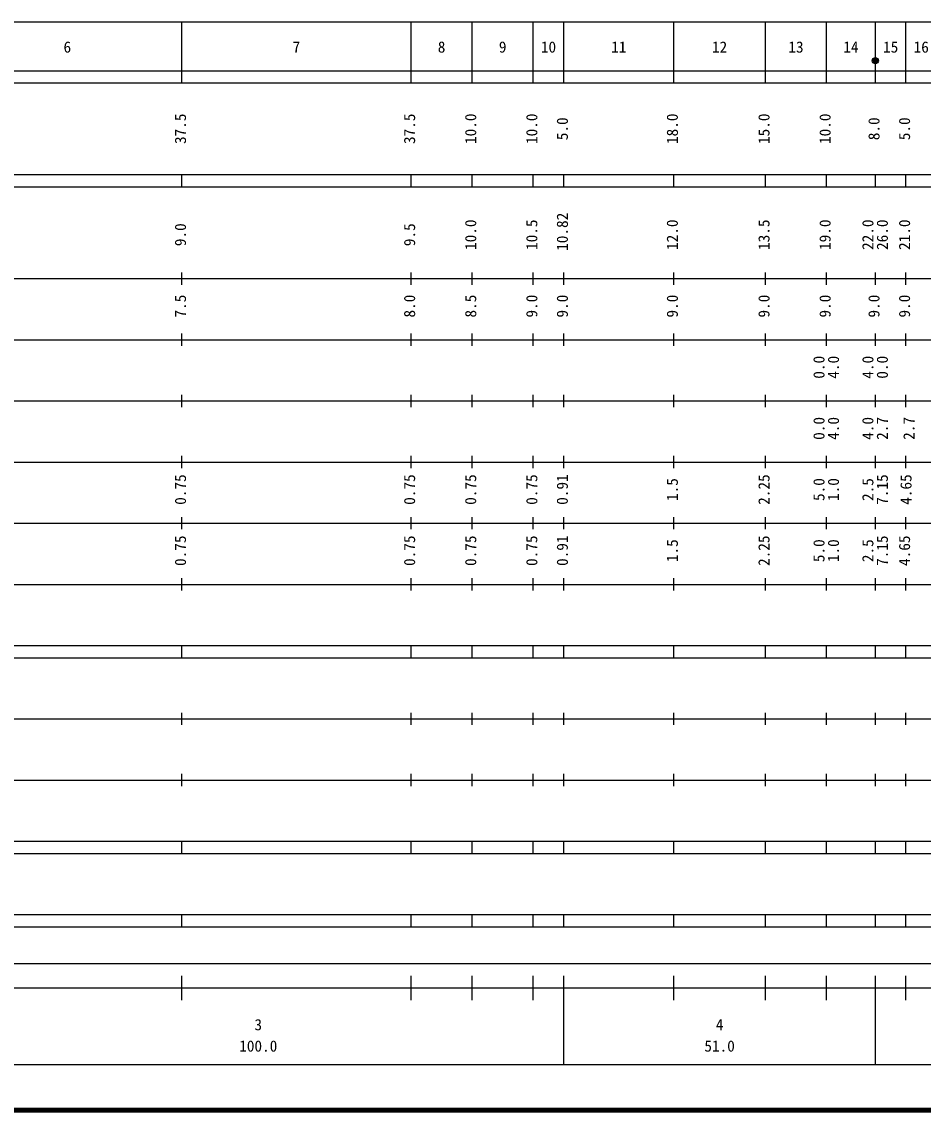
# Model space of a CAD drawing. Units: millimetres on the paper, enlarged 1000 times. Extents: x 40000 to 680000, y 20000 to 380000.
# Drawn here: x 279292 to 426831, y 20000 to 198000 of the extents above; entities that cross this region are included whole.
import ezdxf
from ezdxf.enums import TextEntityAlignment as Align

# ---------------------------------------------------------------- set-up
doc = ezdxf.new("R2010")
doc.units = ezdxf.units.MM
doc.header["$LTSCALE"] = 1000
doc.layers.add('M-TTL', color=2, linetype='Continuous', lineweight=140)
doc.layers.add('M-TTL-BAND', color=7, linetype='Continuous', lineweight=25)
doc.styles.add('ＭＳ ゴシック', font='')
doc.styles.get('ＭＳ ゴシック').set_extended_font_data('MS Gothic')

msp = doc.modelspace()

# ---------------------------------------------------------------- hatches: boundary and pattern name
at = {"layer": 'M-TTL-BAND'}
msp.add_hatch(color=256, dxfattribs=at).paths.add_polyline_path([(419498, 191621, 1), (418498, 191621, 1)])

# ---------------------------------------------------------------- linework, layer by layer
at = {"layer": 'M-TTL'}
msp.add_line((40000, 20000), (680000, 20000), dxfattribs=at)
at = {"layer": 'M-TTL-BAND'}
for p, q in [((68000, 198000), (579000, 198000)), ((305500, 188000), (305500, 198000)), ((343000, 188000), (343000, 198000)), ((353000, 188000), (353000, 198000)), ((363000, 188000), (363000, 198000)), ((368000, 188000), (368000, 198000)), ((386000, 188000), (386000, 198000)), ((401000, 188000), (401000, 198000)), ((411000, 188000), (411000, 198000)), ((419000, 188000), (419000, 198000)), ((424000, 188000), (424000, 198000)), ((40000, 190000), (579000, 190000)), ((40000, 188000), (579000, 188000)), ((40000, 173000), (579000, 173000)), ((305500, 171000), (305500, 173000)), ((343000, 171000), (343000, 173000)), ((353000, 171000), (353000, 173000)), ((363000, 171000), (363000, 173000)), ((368000, 171000), (368000, 173000)), ((386000, 171000), (386000, 173000)), ((401000, 171000), (401000, 173000)), ((411000, 171000), (411000, 173000)), ((419000, 171000), (419000, 173000)), ((424000, 171000), (424000, 173000)), ((40000, 171000), (579000, 171000)), ((305500, 155000), (305500, 157000)), ((343000, 155000), (343000, 157000)), ((353000, 155000), (353000, 157000)), ((363000, 155000), (363000, 157000)), ((368000, 155000), (368000, 157000)), ((386000, 155000), (386000, 157000)), ((401000, 155000), (401000, 157000)), ((411000, 155000), (411000, 157000)), ((419000, 155000), (419000, 157000)), ((424000, 155000), (424000, 157000)), ((40000, 156000), (579000, 156000)), ((46000, 146000), (579000, 146000)), ((305500, 145000), (305500, 147000)), ((343000, 145000), (343000, 147000)), ((353000, 145000), (353000, 147000)), ((363000, 145000), (363000, 147000)), ((368000, 145000), (368000, 147000)), ((386000, 145000), (386000, 147000)), ((401000, 145000), (401000, 147000)), ((411000, 145000), (411000, 147000)), ((419000, 145000), (419000, 147000)), ((424000, 145000), (424000, 147000)), ((52000, 136000), (579000, 136000)), ((305500, 135000), (305500, 137000)), ((343000, 135000), (343000, 137000)), ((353000, 135000), (353000, 137000)), ((363000, 135000), (363000, 137000)), ((368000, 135000), (368000, 137000)), ((386000, 135000), (386000, 137000)), ((401000, 135000), (401000, 137000)), ((411000, 135000), (411000, 137000)), ((419000, 135000), (419000, 137000)), ((424000, 135000), (424000, 137000)), ((305500, 125000), (305500, 127000)), ((343000, 125000), (343000, 127000)), ((353000, 125000), (353000, 127000)), ((363000, 125000), (363000, 127000)), ((368000, 125000), (368000, 127000)), ((386000, 125000), (386000, 127000)), ((401000, 125000), (401000, 127000)), ((411000, 125000), (411000, 127000)), ((419000, 125000), (419000, 127000)), ((424000, 125000), (424000, 127000)), ((46000, 126000), (579000, 126000)), ((52000, 116000), (579000, 116000)), ((305500, 115000), (305500, 117000)), ((343000, 115000), (343000, 117000)), ((353000, 115000), (353000, 117000)), ((363000, 115000), (363000, 117000)), ((368000, 115000), (368000, 117000)), ((386000, 115000), (386000, 117000)), ((401000, 115000), (401000, 117000)), ((411000, 115000), (411000, 117000)), ((419000, 115000), (419000, 117000)), ((424000, 115000), (424000, 117000)), ((305500, 105000), (305500, 107000)), ((343000, 105000), (343000, 107000)), ((353000, 105000), (353000, 107000)), ((363000, 105000), (363000, 107000)), ((368000, 105000), (368000, 107000)), ((386000, 105000), (386000, 107000)), ((401000, 105000), (401000, 107000)), ((411000, 105000), (411000, 107000)), ((419000, 105000), (419000, 107000)), ((424000, 105000), (424000, 107000)), ((46000, 106000), (579000, 106000)), ((40000, 96000), (579000, 96000)), ((305500, 94000), (305500, 96000)), ((343000, 94000), (343000, 96000)), ((353000, 94000), (353000, 96000)), ((363000, 94000), (363000, 96000)), ((368000, 94000), (368000, 96000)), ((386000, 94000), (386000, 96000)), ((401000, 94000), (401000, 96000)), ((411000, 94000), (411000, 96000)), ((419000, 94000), (419000, 96000)), ((424000, 94000), (424000, 96000)), ((40000, 94000), (579000, 94000)), ((49000, 84000), (579000, 84000)), ((305500, 83000), (305500, 85000)), ((343000, 83000), (343000, 85000)), ((353000, 83000), (353000, 85000)), ((363000, 83000), (363000, 85000)), ((368000, 83000), (368000, 85000)), ((386000, 83000), (386000, 85000)), ((401000, 83000), (401000, 85000)), ((411000, 83000), (411000, 85000)), ((419000, 83000), (419000, 85000)), ((424000, 83000), (424000, 85000)), ((305500, 73000), (305500, 75000)), ((343000, 73000), (343000, 75000)), ((353000, 73000), (353000, 75000)), ((363000, 73000), (363000, 75000)), ((368000, 73000), (368000, 75000)), ((386000, 73000), (386000, 75000)), ((401000, 73000), (401000, 75000)), ((411000, 73000), (411000, 75000)), ((419000, 73000), (419000, 75000)), ((424000, 73000), (424000, 75000)), ((40000, 74000), (579000, 74000)), ((40000, 64000), (579000, 64000)), ((305500, 62000), (305500, 64000)), ((343000, 62000), (343000, 64000)), ((353000, 62000), (353000, 64000)), ((363000, 62000), (363000, 64000)), ((368000, 62000), (368000, 64000)), ((386000, 62000), (386000, 64000)), ((401000, 62000), (401000, 64000)), ((411000, 62000), (411000, 64000)), ((419000, 62000), (419000, 64000)), ((424000, 62000), (424000, 64000)), ((40000, 62000), (579000, 62000)), ((40000, 52000), (579000, 52000)), ((305500, 50000), (305500, 52000)), ((343000, 50000), (343000, 52000)), ((353000, 50000), (353000, 52000)), ((363000, 50000), (363000, 52000)), ((368000, 50000), (368000, 52000)), ((386000, 50000), (386000, 52000)), ((401000, 50000), (401000, 52000)), ((411000, 50000), (411000, 52000)), ((419000, 50000), (419000, 52000)), ((424000, 50000), (424000, 52000)), ((40000, 50000), (579000, 50000)), ((71000, 44000), (565000, 44000)), ((305500, 38000), (305500, 42000)), ((343000, 38000), (343000, 42000)), ((353000, 38000), (353000, 42000)), ((363000, 38000), (363000, 42000)), ((368000, 27500), (368000, 42000)), ((386000, 38000), (386000, 42000)), ((401000, 38000), (401000, 42000)), ((411000, 38000), (411000, 42000)), ((419000, 27500), (419000, 42000)), ((424000, 38000), (424000, 42000)), ((40000, 40000), (579000, 40000)), ((68000, 27500), (579000, 27500))]:
    msp.add_line(p, q, dxfattribs=at)
msp.add_circle((418998, 191621), 500, dxfattribs=at)

# ---------------------------------------------------------------- texts
at = {"layer": 'M-TTL-BAND', "style": 'ＭＳ ゴシック'}
for s, p in [('6', (286750, 192405)), ('7', (324250, 192405)), ('8', (348000, 192405)), ('9', (358000, 192405)), ('10', (365500, 192405)), ('11', (377000, 192405)), ('12', (393500, 192405)), ('13', (406000, 192405)), ('14', (415000, 192405)), ('15', (421500, 192405)), ('16', (426500, 192405)), ('3', (318000, 32523)), ('4', (393500, 32523)), ('100.0', (318000, 29033)), ('51.0', (393500, 29033))]:
    msp.add_text(s, height=1833, dxfattribs=at).set_placement(p, align=Align.BOTTOM_CENTER)
for s, p in [('37.5', (306721, 180500)), ('37.5', (344221, 180500)), ('10.0', (354221, 180500)), ('10.0', (364221, 180500)), ('5.0', (369221, 180500)), ('18.0', (387221, 180500)), ('15.0', (402221, 180500)), ('10.0', (412221, 180500)), ('8.0', (420221, 180500)), ('5.0', (425221, 180500)), ('10.82', (369221, 163657)), ('9.0', (306721, 163174)), ('9.5', (344221, 163174)), ('10.0', (354221, 163174)), ('10.5', (364221, 163174)), ('12.0', (387221, 163174)), ('13.5', (402221, 163174)), ('19.0', (412221, 163174)), ('22.0', (419221, 163174)), ('26.0', (421591, 163174)), ('21.0', (425221, 163174)), ('7.5', (306721, 151500)), ('8.0', (344221, 151500)), ('8.5', (354221, 151500)), ('9.0', (364221, 151500)), ('9.0', (369221, 151500)), ('9.0', (387221, 151500)), ('9.0', (402221, 151500)), ('9.0', (412221, 151500)), ('9.0', (420221, 151500)), ('9.0', (425221, 151500)), ('0.0', (411221, 141500)), ('4.0', (413591, 141500)), ('4.0', (419221, 141500)), ('0.0', (421591, 141500)), ('0.0', (411221, 131500)), ('4.0', (413591, 131500)), ('4.0', (419221, 131500)), ('2.7', (421591, 131500)), ('2.7', (425951, 131500)), ('0.75', (306721, 121500)), ('0.75', (344221, 121500)), ('0.75', (354221, 121500)), ('0.75', (364221, 121500)), ('0.91', (369221, 121500)), ('1.5', (387221, 121500)), ('2.25', (402221, 121500)), ('5.0', (411221, 121500)), ('1.0', (413591, 121500)), ('2.5', (419221, 121500)), ('7.15', (421591, 121500)), ('4.65', (425464, 121500)), ('0.75', (306721, 111500)), ('0.75', (344221, 111500)), ('0.75', (354221, 111500)), ('0.75', (364221, 111500)), ('0.91', (369221, 111500)), ('1.5', (387221, 111500)), ('2.25', (402221, 111500)), ('5.0', (411221, 111500)), ('1.0', (413591, 111500)), ('2.5', (419221, 111500)), ('7.15', (421591, 111500)), ('4.65', (425221, 111500))]:
    msp.add_text(s, height=1833, rotation=90, dxfattribs=at).set_placement(p, align=Align.BOTTOM_CENTER)

doc.saveas('drawing.dxf')
